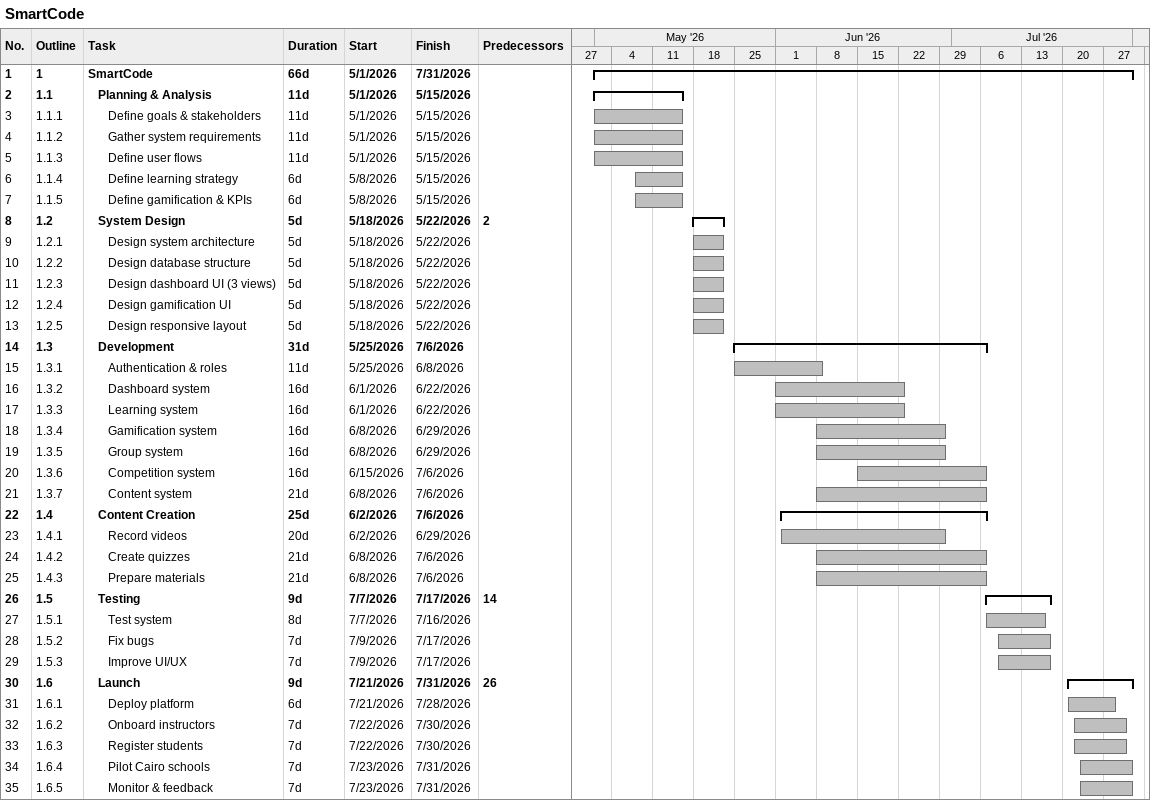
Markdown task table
SmartCode

| ID | WBS | Task | Duration | Start | Finish | Predecessors |
|---|---|---|---|---|---|---|
| 1 | 1 | **SmartCode** | 66d | 2026-05-01 | 2026-07-31 |  |
| 2 | 1.1 | **Planning & Analysis** | 11d | 2026-05-01 | 2026-05-15 |  |
| 3 | 1.1.1 | Define goals & stakeholders | 11d | 2026-05-01 | 2026-05-15 |  |
| 4 | 1.1.2 | Gather system requirements | 11d | 2026-05-01 | 2026-05-15 |  |
| 5 | 1.1.3 | Define user flows | 11d | 2026-05-01 | 2026-05-15 |  |
| 6 | 1.1.4 | Define learning strategy | 6d | 2026-05-08 | 2026-05-15 |  |
| 7 | 1.1.5 | Define gamification & KPIs | 6d | 2026-05-08 | 2026-05-15 |  |
| 8 | 1.2 | **System Design** | 5d | 2026-05-18 | 2026-05-22 | 2 |
| 9 | 1.2.1 | Design system architecture | 5d | 2026-05-18 | 2026-05-22 |  |
| 10 | 1.2.2 | Design database structure | 5d | 2026-05-18 | 2026-05-22 |  |
| 11 | 1.2.3 | Design dashboard UI (3 views) | 5d | 2026-05-18 | 2026-05-22 |  |
| 12 | 1.2.4 | Design gamification UI | 5d | 2026-05-18 | 2026-05-22 |  |
| 13 | 1.2.5 | Design responsive layout | 5d | 2026-05-18 | 2026-05-22 |  |
| 14 | 1.3 | **Development** | 31d | 2026-05-25 | 2026-07-06 |  |
| 15 | 1.3.1 | Authentication & roles | 11d | 2026-05-25 | 2026-06-08 |  |
| 16 | 1.3.2 | Dashboard system | 16d | 2026-06-01 | 2026-06-22 |  |
| 17 | 1.3.3 | Learning system | 16d | 2026-06-01 | 2026-06-22 |  |
| 18 | 1.3.4 | Gamification system | 16d | 2026-06-08 | 2026-06-29 |  |
| 19 | 1.3.5 | Group system | 16d | 2026-06-08 | 2026-06-29 |  |
| 20 | 1.3.6 | Competition system | 16d | 2026-06-15 | 2026-07-06 |  |
| 21 | 1.3.7 | Content system | 21d | 2026-06-08 | 2026-07-06 |  |
| 22 | 1.4 | **Content Creation** | 25d | 2026-06-02 | 2026-07-06 |  |
| 23 | 1.4.1 | Record videos | 20d | 2026-06-02 | 2026-06-29 |  |
| 24 | 1.4.2 | Create quizzes | 21d | 2026-06-08 | 2026-07-06 |  |
| 25 | 1.4.3 | Prepare materials | 21d | 2026-06-08 | 2026-07-06 |  |
| 26 | 1.5 | **Testing** | 9d | 2026-07-07 | 2026-07-17 | 14 |
| 27 | 1.5.1 | Test system | 8d | 2026-07-07 | 2026-07-16 |  |
| 28 | 1.5.2 | Fix bugs | 7d | 2026-07-09 | 2026-07-17 |  |
| 29 | 1.5.3 | Improve UI/UX | 7d | 2026-07-09 | 2026-07-17 |  |
| 30 | 1.6 | **Launch** | 9d | 2026-07-21 | 2026-07-31 | 26 |
| 31 | 1.6.1 | Deploy platform | 6d | 2026-07-21 | 2026-07-28 |  |
| 32 | 1.6.2 | Onboard instructors | 7d | 2026-07-22 | 2026-07-30 |  |
| 33 | 1.6.3 | Register students | 7d | 2026-07-22 | 2026-07-30 |  |
| 34 | 1.6.4 | Pilot Cairo schools | 7d | 2026-07-23 | 2026-07-31 |  |
| 35 | 1.6.5 | Monitor & feedback | 7d | 2026-07-23 | 2026-07-31 |  |
